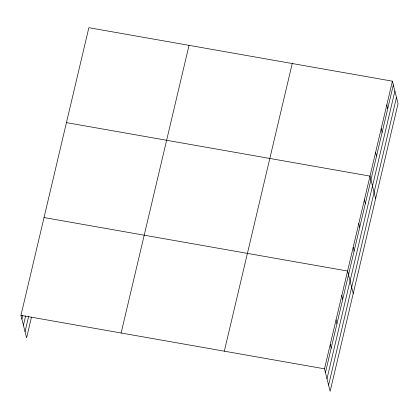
<?xml version="1.0" encoding="UTF-8"?>
<svg xmlns="http://www.w3.org/2000/svg" width="419" height="419" viewBox="0 0 419 419"><rect width="100%" height="100%" fill="white"/><g stroke="black" fill="none" stroke-linecap="round" stroke-linejoin="round"><path stroke-width="0.63" d="M31.477 317.131L26.591 337.824L20.95 315.355L88.859 27.696L392.409 81.176L398.05 103.645L330.141 391.304L324.495 368.835L392.409 81.176M21.882 319.074L22.773 315.313M23.438 325.264L25.659 315.858M25.04 331.639L28.592 316.591M121.122 333.005L189.032 45.346M224.327 351.19L292.237 63.531M325.432 372.559L393.341 84.895M326.988 378.745L394.897 91.085M328.585 385.119L396.494 97.459M66.448 122.626L369.998 176.106L375.639 198.575M44.037 217.55L347.587 271.035L353.227 293.499M20.95 315.355L324.495 368.835M386.805 104.907L387.737 108.631M381.201 128.643L382.138 132.362M375.597 152.375L376.534 156.093M364.394 199.837L365.326 203.555M358.79 223.568L359.727 227.287M353.191 247.299L354.123 251.023M341.815 295.484L342.747 299.203M336.043 319.933L336.976 323.657M330.272 344.387L331.204 348.105"/></g></svg>
